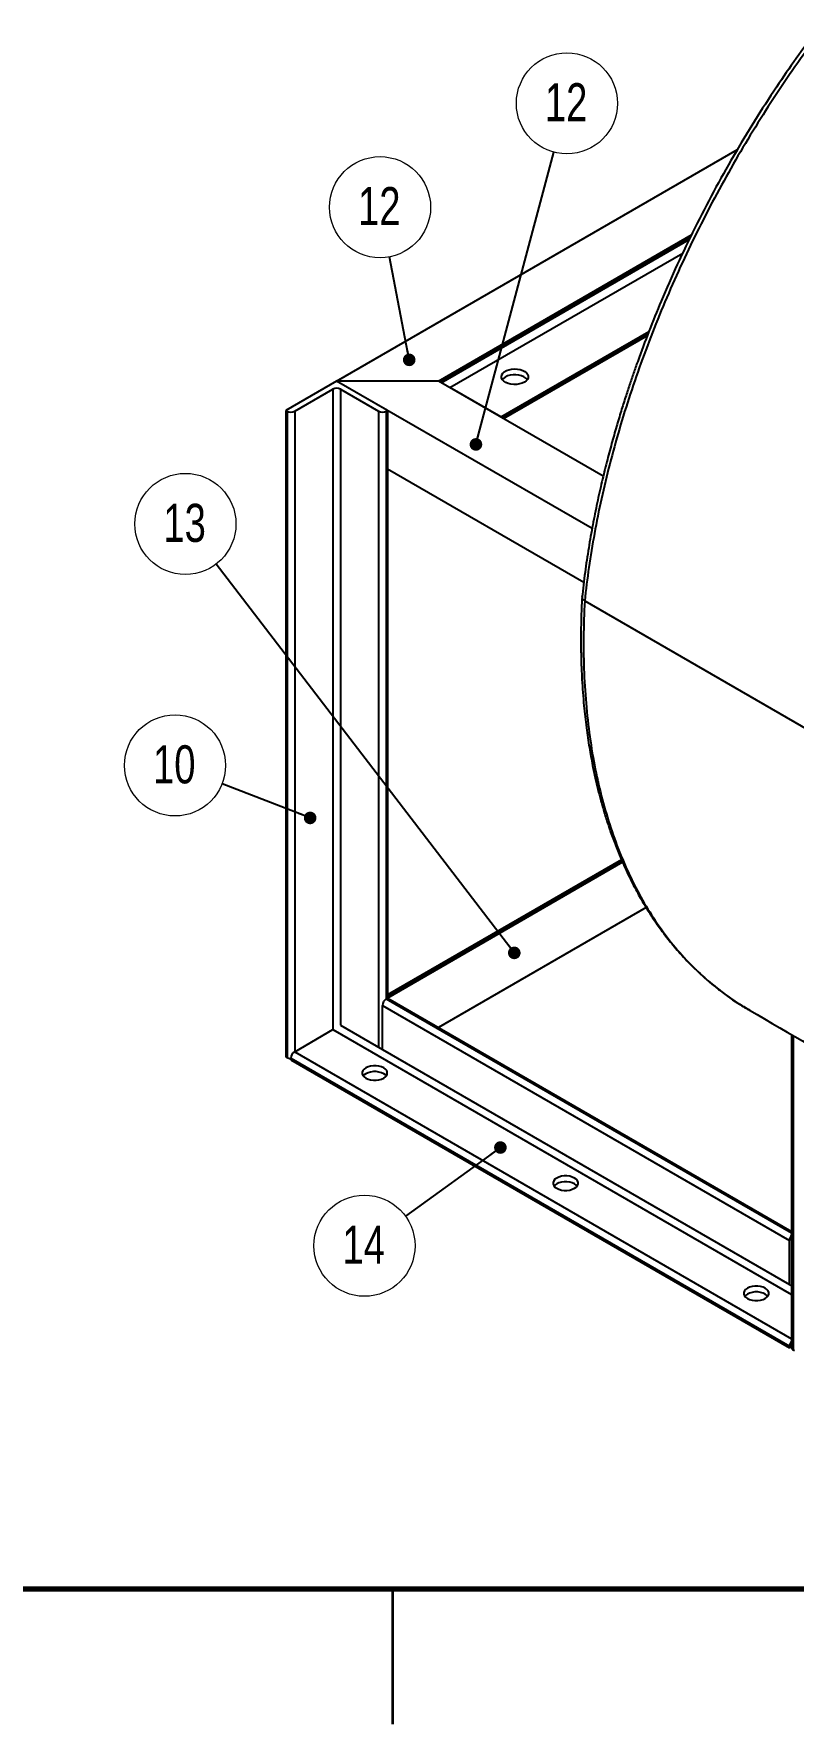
# Paper-space layout 'Sheet2' of a CAD drawing. Header units: millimetres. Extents: x 2 to 418, y 2 to 295.
# Drawn here: x 140.1 to 182.3, y 2.5 to 96.4 of the extents above; entities that cross this region are included whole.
import ezdxf

# ---------------------------------------------------------------- set-up
doc = ezdxf.new("R2010")
doc.units = ezdxf.units.MM
doc.styles.add('SLDTEXTSTYLE0', font='TXT', dxfattribs={"width": 0.75})
doc.dimstyles.new('SLDDIMSTYLE1', dxfattribs={"dimtxt": 0.18, "dimasz": 0.7, "dimexe": 0, "dimexo": 0.0625, "dimgap": 0, "dimtad": 0, "dimtih": 1, "dimtoh": 1, "dimdec": 0, "dimrnd": 1e-09, "dimzin": 0, "dimdsep": 46, "dimtxsty": 'Standard', "dimblk1": 'DOT', "dimblk2": 'DOT', "dimsah": 1, "dimcen": 0.09, "dimadec": 0, "dimazin": 0, "dimtfac": 0.7, "dimtdec": 0, "dimtofl": 0, "dimtmove": 0, "dimatfit": 3, "dimldrblk": 'DOT', "dimfxl": 0, "dimfrac": 2, "dimtolj": 1, "dimtzin": 0, "dimarcsym": 0})

# ---------------------------------------------------------------- blocks, each defined once
blk = doc.blocks.new('SW_NOTE_45')
at = {"color": 0, "linetype": 'Continuous', "lineweight": 0}
blk.add_circle((-2.278, -1.645), 2.81, dxfattribs=at)
at = {"color": 0, "linetype": 'Continuous', "lineweight": 0, "insert": (-2.321, -0.527), "char_height": 2.1167, "attachment_point": 2, "style": 'SLDTEXTSTYLE0'}
blk.add_mtext('14', dxfattribs=at)
blk = doc.blocks.new('_DOT')
at = {"color": 0, "linetype": 'ByBlock', "lineweight": -2}
blk.add_line((-0.5, 0), (-1, 0), dxfattribs=at)
at = {"color": 0, "linetype": 'ByBlock', "const_width": 0.5}
blk.add_lwpolyline([(-0.25, 0, 1), (0.25, 0, 1)], format="xyb", close=True, dxfattribs=at)
blk = doc.blocks.new('SW_NOTE_48')
at = {"color": 0, "linetype": 'Continuous', "lineweight": 0}
blk.add_circle((-2.619, 1.018), 2.81, dxfattribs=at)
at = {"color": 0, "linetype": 'Continuous', "lineweight": 0, "insert": (-2.662, 2.136), "char_height": 2.1167, "attachment_point": 2, "style": 'SLDTEXTSTYLE0'}
blk.add_mtext('10', dxfattribs=at)
blk = doc.blocks.new('SW_NOTE_49')
at = {"color": 0, "linetype": 'Continuous', "lineweight": 0}
blk.add_circle((-1.71, 2.23), 2.81, dxfattribs=at)
at = {"color": 0, "linetype": 'Continuous', "lineweight": 0, "insert": (-1.753, 3.348), "char_height": 2.1167, "attachment_point": 2, "style": 'SLDTEXTSTYLE0'}
blk.add_mtext('13', dxfattribs=at)
blk = doc.blocks.new('SW_NOTE_50')
at = {"color": 0, "linetype": 'Continuous', "lineweight": 0}
blk.add_circle((-0.527, 2.76), 2.81, dxfattribs=at)
at = {"color": 0, "linetype": 'Continuous', "lineweight": 0, "insert": (-0.57, 3.879), "char_height": 2.1167, "attachment_point": 2, "style": 'SLDTEXTSTYLE0'}
blk.add_mtext('12', dxfattribs=at)
blk = doc.blocks.new('SW_NOTE_51')
at = {"color": 0, "linetype": 'Continuous', "lineweight": 0}
blk.add_circle((0.725, 2.715), 2.81, dxfattribs=at)
at = {"color": 0, "linetype": 'Continuous', "lineweight": 0, "insert": (0.682, 3.834), "char_height": 2.1167, "attachment_point": 2, "style": 'SLDTEXTSTYLE0'}
blk.add_mtext('12', dxfattribs=at)

psp = doc.layouts.new('Sheet2')

# ---------------------------------------------------------------- linework, layer by layer
at = {"color": 8, "linetype": 'Continuous', "lineweight": 25}
for p, q in [((162.623, 77.11), (176.571, 85.162)), ((166.088, 75.11), (174.218, 79.803)), ((156.683, 76.702), (156.683, 41.101)), ((157.107, 76.702), (157.107, 41.346)), ((154.562, 75.477), (154.562, 39.876)), ((159.229, 75.477), (159.229, 40.121)), ((159.653, 75.477), (159.653, 42.816)), ((172.764, 50.466), (159.724, 42.938)), ((159.653, 42.816), (182.193, 29.804)), ((156.683, 41.101), (182.193, 26.374)), ((182.28, 40.776), (182.28, 23.303)), ((154.562, 39.876), (182.193, 23.925))]:
    psp.add_line(p, q, dxfattribs=at)
at = {"color": 7, "linetype": 'Continuous', "lineweight": 25}
for p, q in [((162.711, 77.059), (176.503, 85.022)), ((162.711, 77.059), (176.503, 85.021)), ((163.189, 76.784), (176.138, 84.259)), ((166.017, 75.151), (174.257, 79.908)), ((166.176, 75.059), (174.17, 79.674)), ((166.176, 75.059), (174.169, 79.673)), ((156.895, 77.151), (154.067, 75.518)), ((162.552, 77.151), (156.895, 77.151)), ((159.724, 75.518), (156.895, 77.151)), ((154.562, 75.477), (156.683, 76.702)), ((157.107, 76.702), (159.229, 75.477)), ((166.017, 75.151), (163.189, 76.784)), ((154.067, 75.518), (154.138, 75.477)), ((154.067, 75.518), (154.067, 39.59)), ((154.138, 75.477), (154.138, 39.549)), ((159.653, 75.477), (159.724, 75.518)), ((159.724, 75.518), (159.724, 42.856)), ((170.637, 65.952), (159.724, 72.252)), ((170.685, 64.927), (185.534, 56.355)), ((172.73, 50.548), (159.724, 43.04)), ((172.792, 50.401), (159.724, 42.856)), ((174.101, 47.89), (162.553, 41.223)), ((159.441, 42.448), (182.068, 29.386)), ((159.441, 39.999), (159.441, 42.448)), ((159.653, 42.816), (159.724, 42.856)), ((159.724, 42.856), (182.193, 29.885)), ((157.107, 41.346), (159.441, 39.999)), ((154.562, 39.876), (156.683, 41.101)), ((182.193, 40.827), (182.193, 23.425)), ((154.067, 39.59), (154.138, 39.549)), ((154.35, 39.509), (182.068, 23.507)), ((154.35, 39.427), (154.35, 39.509)), ((159.441, 39.999), (182.068, 26.936)), ((154.35, 39.427), (182.068, 23.425)), ((182.068, 26.936), (182.068, 29.386)), ((182.193, 26.864), (182.068, 26.936)), ((182.068, 23.425), (182.068, 23.507)), ((182.193, 23.497), (182.068, 23.425)), ((182.28, 23.303), (182.351, 23.262))]:
    psp.add_line(p, q, dxfattribs=at)
at = {"color": 7, "linetype": 'Continuous', "lineweight": 70}
psp.add_line((410, 10), (10, 10), dxfattribs=at)
at = {"color": 7, "linetype": 'Continuous', "lineweight": 35}
psp.add_line((160, 10), (160, 2.5), dxfattribs=at)
at = {"color": 7, "linetype": 'Continuous', "lineweight": 25, "flags": 128}
for points in [[(171.098, 68.952), (156.895, 77.151), (179.18, 90.016)], [(171.718, 71.86), (162.552, 77.151), (176.625, 85.275)], [(167.333, 77.085), (167.206, 77.027), (167.061, 76.985), (166.904, 76.962), (166.742, 76.96), (166.582, 76.977), (166.433, 77.014), (166.302, 77.069), (166.193, 77.139), (166.114, 77.22), (166.066, 77.31), (166.053, 77.403), (166.075, 77.496), (166.131, 77.584), (166.218, 77.663), (166.333, 77.729), (166.469, 77.779), (166.622, 77.812), (166.782, 77.824), (166.944, 77.817), (167.099, 77.789), (167.24, 77.743), (167.361, 77.681), (167.455, 77.604), (167.52, 77.518), (167.55, 77.427), (167.546, 77.333), (167.507, 77.242), (167.434, 77.158), (167.333, 77.085)], [(166.272, 77.371), (166.171, 77.298), (166.108, 77.228)], [(167.497, 77.228), (167.492, 77.236), (167.412, 77.317), (167.303, 77.387), (167.172, 77.442), (167.023, 77.479), (166.863, 77.496), (166.701, 77.494), (166.544, 77.471), (166.399, 77.43), (166.272, 77.371)], [(159.512, 38.978), (159.389, 39.034), (159.248, 39.074), (159.095, 39.094), (158.938, 39.094), (158.785, 39.074), (158.644, 39.034), (158.522, 38.978), (158.424, 38.907), (158.356, 38.826), (158.321, 38.738), (158.321, 38.647), (158.356, 38.559), (158.424, 38.477), (158.522, 38.407), (158.644, 38.35), (158.785, 38.311), (158.938, 38.291), (159.095, 38.291), (159.248, 38.311), (159.389, 38.35), (159.512, 38.407), (159.609, 38.477), (159.677, 38.559), (159.712, 38.647), (159.712, 38.738), (159.677, 38.826), (159.609, 38.907), (159.512, 38.978)], [(159.512, 38.651), (159.389, 38.708), (159.248, 38.747), (159.095, 38.767), (158.938, 38.767), (158.785, 38.747), (158.644, 38.708), (158.522, 38.651), (158.424, 38.581), (158.376, 38.529)], [(159.657, 38.529), (159.609, 38.581), (159.512, 38.651)], [(170.118, 32.855), (169.996, 32.911), (169.854, 32.951), (169.702, 32.971), (169.545, 32.971), (169.392, 32.951), (169.251, 32.911), (169.128, 32.855), (169.031, 32.784), (168.963, 32.703), (168.928, 32.614), (168.928, 32.524), (168.963, 32.436), (169.031, 32.354), (169.128, 32.283), (169.251, 32.227), (169.392, 32.188), (169.545, 32.168), (169.702, 32.168), (169.854, 32.188), (169.996, 32.227), (170.118, 32.283), (170.216, 32.354), (170.284, 32.436), (170.319, 32.524), (170.319, 32.614), (170.284, 32.703), (170.216, 32.784), (170.118, 32.855)], [(170.118, 32.528), (169.996, 32.585), (169.854, 32.624), (169.702, 32.644), (169.545, 32.644), (169.392, 32.624), (169.251, 32.585), (169.128, 32.528), (169.031, 32.458), (168.983, 32.406)], [(170.264, 32.406), (170.216, 32.458), (170.118, 32.528)], [(180.725, 26.732), (180.602, 26.788), (180.461, 26.828), (180.308, 26.848), (180.151, 26.848), (179.999, 26.828), (179.857, 26.788), (179.735, 26.732), (179.637, 26.661), (179.569, 26.58), (179.534, 26.491), (179.534, 26.401), (179.569, 26.313), (179.637, 26.231), (179.735, 26.16), (179.857, 26.104), (179.999, 26.065), (180.151, 26.045), (180.308, 26.045), (180.461, 26.065), (180.602, 26.104), (180.725, 26.16), (180.823, 26.231), (180.891, 26.313), (180.925, 26.401), (180.925, 26.491), (180.891, 26.58), (180.823, 26.661), (180.725, 26.732)], [(180.725, 26.405), (180.602, 26.462), (180.461, 26.501), (180.308, 26.521), (180.151, 26.521), (179.999, 26.501), (179.857, 26.462), (179.735, 26.405), (179.637, 26.335), (179.59, 26.283)], [(180.87, 26.283), (180.823, 26.335), (180.725, 26.405)]]:
    psp.add_lwpolyline(points, dxfattribs=at)
at = {"color": 7, "linetype": 'Continuous', "lineweight": 25}
for centre, radius, start, end in [((156.895, 76.292), 0.461, 62.60997, 117.38995), ((154.35, 75.887), 0.461, 242.60971, 297.39041), ((159.441, 75.887), 0.461, 242.60968, 297.39024), ((159.901, 42.427), 0.461, 122.60539, 177.39461), ((154.341, 39.932), 0.433, 241.95974, 271.14421), ((154.81, 39.488), 0.461, 122.60539, 177.39457), ((182.532, 29.364), 0.464, 136.96991, 177.30279), ((182.532, 23.485), 0.464, 136.96996, 177.30274), ((182.343, 23.44), 0.151, 185.69442, 245.6259)]:
    psp.add_arc(centre, radius, start, end, dxfattribs=at)
for points, knots in [([(199.677, 111.413), (199.319, 111.203), (198.608, 110.786), (197.538, 110.102), (196.456, 109.367), (195.343, 108.562), (194.204, 107.686), (193.057, 106.749), (191.927, 105.771), (190.83, 104.768), (189.669, 103.65), (188.453, 102.41), (187.182, 101.032), (185.949, 99.614), (184.747, 98.149), (183.578, 96.639), (182.444, 95.086), (181.287, 93.407), (180.118, 91.597), (178.949, 89.655), (177.841, 87.676), (176.799, 85.667), (175.828, 83.639), (174.982, 81.717), (174.252, 79.918), (173.752, 78.581), (173.403, 77.593), (173.177, 76.93), (172.945, 76.227), (172.7, 75.45), (172.442, 74.59), (172.174, 73.647), (171.903, 72.626), (171.633, 71.528), (171.372, 70.364), (171.125, 69.135), (170.898, 67.847), (170.694, 66.494), (170.59, 65.581), (170.536, 65.112)], [0, 0, 0, 0, 0.025292, 0.050233, 0.075688, 0.10214, 0.12959, 0.157443, 0.185053, 0.212045, 0.23842, 0.271752, 0.304302, 0.336805, 0.369306, 0.401804, 0.434301, 0.466797, 0.504707, 0.542616, 0.580525, 0.618435, 0.656345, 0.693917, 0.724959, 0.755525, 0.767403, 0.779224, 0.791922, 0.806047, 0.821897, 0.839227, 0.858038, 0.878331, 0.900105, 0.922933, 0.947191, 0.972879, 1, 1, 1, 1]), ([(199.912, 111.38), (199.407, 111.081), (198.396, 110.482), (196.883, 109.472), (195.378, 108.383), (193.884, 107.209), (192.407, 105.957), (190.95, 104.629), (189.516, 103.228), (188.109, 101.759), (186.734, 100.224), (185.394, 98.629), (184.092, 96.978), (182.832, 95.274), (181.618, 93.523), (180.451, 91.729), (179.337, 89.897), (178.277, 88.032), (177.274, 86.138), (176.331, 84.221), (175.451, 82.286), (174.636, 80.337), (173.888, 78.382), (173.209, 76.425), (172.601, 74.472), (172.066, 72.526), (171.604, 70.592), (171.218, 68.678), (170.903, 66.784), (170.757, 65.546), (170.685, 64.927)], [0, 0, 0, 0, 0.035726, 0.071453, 0.107179, 0.142905, 0.178631, 0.214357, 0.250083, 0.285809, 0.321536, 0.357262, 0.392988, 0.428714, 0.46444, 0.500167, 0.535893, 0.571619, 0.607345, 0.643071, 0.678797, 0.714524, 0.75025, 0.785928, 0.821607, 0.857286, 0.892964, 0.928643, 0.964321, 1, 1, 1, 1]), ([(170.539, 65.148), (170.528, 64.93), (170.508, 64.524), (170.49, 63.967), (170.48, 63.502), (170.476, 63.129), (170.474, 62.846), (170.475, 62.634), (170.476, 62.46), (170.477, 62.28), (170.48, 62.067), (170.486, 61.811), (170.494, 61.512), (170.508, 61.09), (170.535, 60.527), (170.58, 59.833), (170.657, 58.935), (170.772, 57.908), (170.937, 56.8), (171.106, 55.873), (171.269, 55.104), (171.422, 54.456), (171.589, 53.814), (171.781, 53.146), (172.005, 52.438), (172.265, 51.695), (172.533, 51.005), (172.799, 50.379), (173.043, 49.843), (173.286, 49.347), (173.517, 48.903), (173.733, 48.511), (173.932, 48.168), (174.123, 47.852), (174.313, 47.549), (174.512, 47.246), (174.72, 46.944), (174.944, 46.63), (175.189, 46.304), (175.46, 45.959), (175.759, 45.599), (176.094, 45.219), (176.469, 44.82), (176.883, 44.409), (177.321, 44.004), (177.78, 43.613), (178.236, 43.252), (178.681, 42.925), (179.098, 42.641), (179.473, 42.401), (179.714, 42.259), (179.823, 42.195)], [0, 0, 0, 0, 0.02059, 0.038303, 0.05315, 0.065128, 0.074236, 0.080474, 0.085706, 0.09117, 0.098084, 0.106448, 0.116262, 0.127527, 0.148159, 0.172352, 0.197428, 0.239772, 0.278996, 0.315099, 0.340619, 0.364312, 0.388217, 0.414224, 0.442335, 0.472549, 0.504868, 0.528821, 0.552997, 0.57531, 0.595654, 0.614029, 0.630435, 0.644905, 0.660149, 0.67546, 0.69084, 0.70681, 0.724952, 0.743425, 0.763784, 0.786029, 0.81016, 0.836178, 0.863789, 0.890194, 0.917043, 0.941592, 0.963841, 0.98379, 1, 1, 1, 1]), ([(170.546, 65.134), (170.543, 65.119), (170.534, 65.076), (170.579, 65.001), (170.649, 64.952), (170.685, 64.927)], [0, 0, 0, 0, 0.201327, 0.600664, 1, 1, 1, 1]), ([(179.851, 42.178), (182.09, 40.886), (187.039, 38.029), (191.99, 35.171), (194.7, 33.606)], [0, 0, 0, 0, 0.452479, 1, 1, 1, 1])]:
    psp.add_open_spline(points, degree=3, knots=knots, dxfattribs=at)
at = {"color": 8, "linetype": 'Continuous', "lineweight": 25}
psp.add_open_spline([(170.685, 64.927), (170.657, 64.246), (170.602, 62.886), (170.64, 60.911), (170.766, 58.992), (170.987, 57.14), (171.301, 55.37), (171.703, 53.685), (172.191, 52.088), (172.766, 50.575), (173.431, 49.14), (174.185, 47.789), (175.029, 46.528), (175.955, 45.371), (176.959, 44.32), (178.042, 43.385), (179.009, 42.671), (179.64, 42.316), (179.86, 42.193)], degree=3, knots=[0, 0, 0, 0, 0.064608, 0.129216, 0.193823, 0.258431, 0.323038, 0.386493, 0.449947, 0.513401, 0.576855, 0.641604, 0.706353, 0.771102, 0.835851, 0.900599, 0.965348, 1, 1, 1, 1], dxfattribs=at)

# ---------------------------------------------------------------- block references
at = {"color": 7, "linetype": 'Continuous', "lineweight": 0}
for name, p in [('SW_NOTE_51', (168.972, 89.868)), ('SW_NOTE_50', (159.835, 84.051)), ('SW_NOTE_49', (150.195, 66.977)), ('SW_NOTE_48', (150.527, 54.769)), ('SW_NOTE_45', (160.72, 30.736))]:
    psp.add_blockref(name, p, dxfattribs=at)

# ---------------------------------------------------------------- leaders
for points in [[(164.639, 73.627), (168.972, 89.868)], [(160.929, 78.326), (159.835, 84.051)], [(166.772, 45.367), (150.195, 66.977)], [(155.42, 52.868), (150.527, 54.769)], [(165.999, 34.549), (160.72, 30.736)]]:
    psp.add_leader(points, dimstyle='SLDDIMSTYLE1', dxfattribs=at)

doc.saveas('drawing.dxf')
